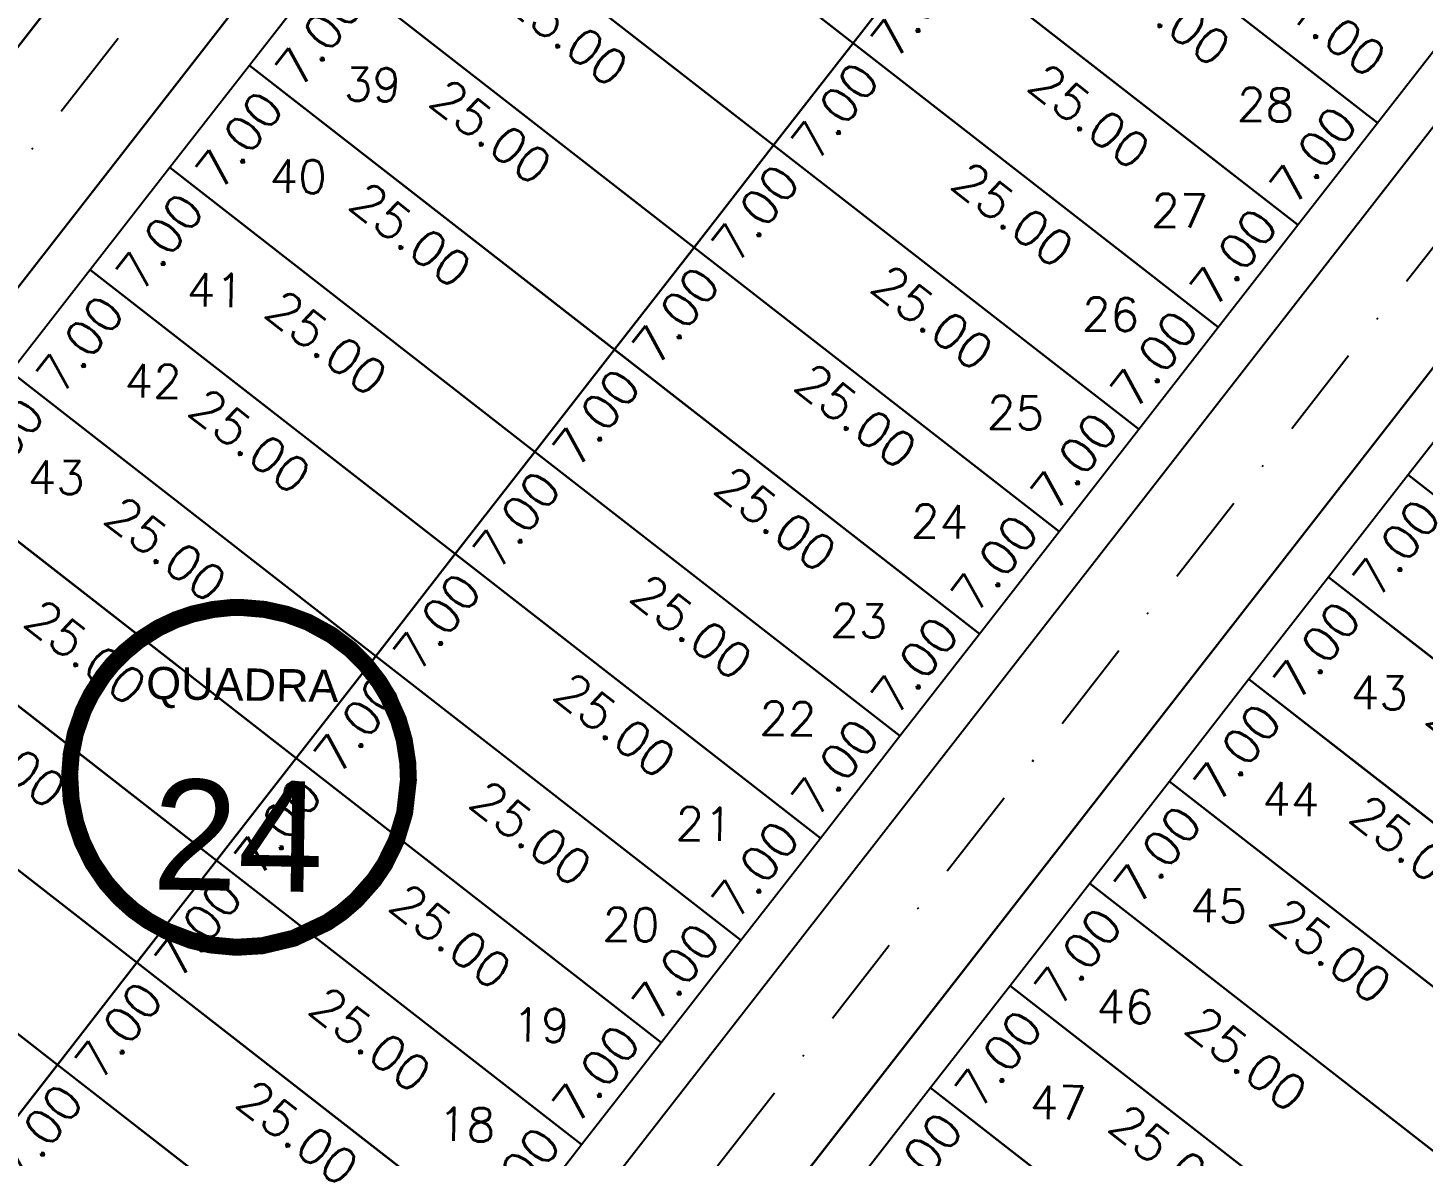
# Model space of a CAD drawing. Header units: millimetres. Extents: x -4430026 to 4783824, y 584 to 9593110.
# Drawn here: x 2683.4 to 2758.8, y 1146.5 to 1207.5 of the extents above; entities that cross this region are included whole.
import ezdxf
from ezdxf.enums import TextEntityAlignment as Align

# ---------------------------------------------------------------- set-up
doc = ezdxf.new("R2010")
doc.units = ezdxf.units.MM
doc.linetypes.add('CONTINUO', pattern=[0])
doc.linetypes.add('DASHDOT', pattern=[1, 0.5, -0.25, 0, -0.25])
for name, color, linetype in [('Calçada', 1, 'Continuous'), ('Cota', 8, 'Continuous'), ('EIXO DAS VIAS', 252, 'DASHDOT'), ('Lotes', 2, 'Continuous'), ('Numero de lotes', 5, 'Continuous'), ('númeraçãoquadras', 4, 'Continuous')]:
    doc.layers.add(name, color=color, linetype=linetype)
doc.styles.add('arcad1', font='romans.shx')
doc.styles.add('ROMANS', font='romans.shx')
doc.styles.add('STYLE1', font='sanss___.ttf')
doc.dimstyles.new('BOLA100', dxfattribs={"dimscale": 0, "dimtxt": 1.9, "dimasz": 0.18, "dimexe": 0.18, "dimexo": 0.063, "dimgap": 0, "dimtad": 1, "dimzin": 4, "dimdsep": 46, "dimtxsty": 'ROMANS', "dimcen": 0.09, "dimse1": 1, "dimse2": 1, "dimsd1": 1, "dimsd2": 1, "dimclrt": 256, "dimaunit": 1, "dimadec": 4, "dimazin": 0, "dimtfac": 1.2, "dimtix": 1, "dimtmove": 2, "dimatfit": 3, "dimfxl": 1, "dimtvp": 2, "dimtolj": 1, "dimtzin": 4, "dimarcsym": 0})

# ---------------------------------------------------------------- blocks, each defined once
blk = doc.blocks.new('*D1093')
at = {"layer": 'DEFPOINTS', "color": 0}
for p in [(2732.216, 1150.188), (2734.486, 1148.42), (2727.915, 1144.665)]:
    blk.add_point(p, dxfattribs=at)
at = {"layer": 'Cota', "insert": (2731.586, 1146.242), "char_height": 1.9, "attachment_point": 5, "rotation": 52.09358, "style": 'ROMANS'}
blk.add_mtext('\\A1;7.00', dxfattribs=at)
blk = doc.blocks.new('*D1094')
at = {"layer": 'DEFPOINTS', "color": 0}
for p in [(2736.516, 1155.711), (2738.787, 1153.943), (2732.216, 1150.188)]:
    blk.add_point(p, dxfattribs=at)
at = {"layer": 'Cota', "insert": (2735.887, 1151.766), "char_height": 1.9, "attachment_point": 5, "rotation": 52.09358, "style": 'ROMANS'}
blk.add_mtext('\\A1;7.00', dxfattribs=at)
blk = doc.blocks.new('*D1095')
at = {"layer": 'DEFPOINTS', "color": 0}
for p in [(2740.817, 1161.234), (2743.087, 1159.467), (2736.516, 1155.711)]:
    blk.add_point(p, dxfattribs=at)
at = {"layer": 'Cota', "insert": (2740.187, 1157.289), "char_height": 1.9, "attachment_point": 5, "rotation": 52.09358, "style": 'ROMANS'}
blk.add_mtext('\\A1;7.00', dxfattribs=at)
blk = doc.blocks.new('*D1096')
at = {"layer": 'DEFPOINTS', "color": 0}
for p in [(2745.117, 1166.757), (2747.388, 1164.99), (2740.817, 1161.234)]:
    blk.add_point(p, dxfattribs=at)
at = {"layer": 'Cota', "insert": (2744.488, 1162.812), "char_height": 1.9, "attachment_point": 5, "rotation": 52.09358, "style": 'ROMANS'}
blk.add_mtext('\\A1;7.00', dxfattribs=at)
blk = doc.blocks.new('*D1097')
at = {"layer": 'DEFPOINTS', "color": 0}
for p in [(2749.418, 1172.281), (2751.688, 1170.513), (2745.117, 1166.757)]:
    blk.add_point(p, dxfattribs=at)
at = {"layer": 'Cota', "insert": (2748.789, 1168.335), "char_height": 1.9, "attachment_point": 5, "rotation": 52.09358, "style": 'ROMANS'}
blk.add_mtext('\\A1;7.00', dxfattribs=at)
blk = doc.blocks.new('*D1098')
at = {"layer": 'DEFPOINTS', "color": 0}
for p in [(2753.719, 1177.804), (2755.989, 1176.036), (2749.418, 1172.281)]:
    blk.add_point(p, dxfattribs=at)
at = {"layer": 'Cota', "insert": (2753.089, 1173.858), "char_height": 1.9, "attachment_point": 5, "rotation": 52.09358, "style": 'ROMANS'}
blk.add_mtext('\\A1;7.00', dxfattribs=at)
blk = doc.blocks.new('*D1099')
at = {"layer": 'DEFPOINTS', "color": 0}
for p in [(2758.929, 1182.619), (2760.29, 1181.559), (2753.719, 1177.804)]:
    blk.add_point(p, dxfattribs=at)
at = {"layer": 'Cota', "insert": (2757.39, 1179.381), "char_height": 1.9, "attachment_point": 5, "rotation": 52.09358, "style": 'ROMANS'}
blk.add_mtext('\\A1;7.00', dxfattribs=at)
blk = doc.blocks.new('*D1303')
at = {"layer": 'DEFPOINTS', "color": 0}
for p in [(2712.736, 1147.614), (2713.357, 1147.129), (2709.057, 1141.606)]:
    blk.add_point(p, dxfattribs=at)
at = {"layer": 'Cota', "insert": (2709.834, 1145.439), "char_height": 1.9, "attachment_point": 5, "rotation": 52.0352, "style": 'ROMANS'}
blk.add_mtext('\\A1;7.00', dxfattribs=at)
blk = doc.blocks.new('*D1304')
at = {"layer": 'DEFPOINTS', "color": 0}
for p in [(2717.042, 1153.132), (2717.658, 1152.652), (2713.357, 1147.129)]:
    blk.add_point(p, dxfattribs=at)
at = {"layer": 'Cota', "insert": (2714.14, 1150.958), "char_height": 1.9, "attachment_point": 5, "rotation": 52.0352, "style": 'ROMANS'}
blk.add_mtext('\\A1;7.00', dxfattribs=at)
blk = doc.blocks.new('*D1305')
at = {"layer": 'DEFPOINTS', "color": 0}
for p in [(2721.348, 1158.651), (2721.958, 1158.175), (2717.658, 1152.652)]:
    blk.add_point(p, dxfattribs=at)
at = {"layer": 'Cota', "insert": (2718.446, 1156.476), "char_height": 1.9, "attachment_point": 5, "rotation": 52.0352, "style": 'ROMANS'}
blk.add_mtext('\\A1;7.00', dxfattribs=at)
blk = doc.blocks.new('*D1306')
at = {"layer": 'DEFPOINTS', "color": 0}
for p in [(2725.654, 1164.17), (2726.259, 1163.698), (2721.958, 1158.175)]:
    blk.add_point(p, dxfattribs=at)
at = {"layer": 'Cota', "insert": (2722.752, 1161.995), "char_height": 1.9, "attachment_point": 5, "rotation": 52.0352, "style": 'ROMANS'}
blk.add_mtext('\\A1;7.00', dxfattribs=at)
blk = doc.blocks.new('*D1307')
at = {"layer": 'DEFPOINTS', "color": 0}
for p in [(2729.961, 1169.689), (2730.56, 1169.221), (2726.259, 1163.698)]:
    blk.add_point(p, dxfattribs=at)
at = {"layer": 'Cota', "insert": (2727.059, 1167.514), "char_height": 1.9, "attachment_point": 5, "rotation": 52.0352, "style": 'ROMANS'}
blk.add_mtext('\\A1;7.00', dxfattribs=at)
blk = doc.blocks.new('*D1308')
at = {"layer": 'DEFPOINTS', "color": 0}
for p in [(2734.267, 1175.207), (2734.86, 1174.744), (2730.56, 1169.221)]:
    blk.add_point(p, dxfattribs=at)
at = {"layer": 'Cota', "insert": (2731.365, 1173.032), "char_height": 1.9, "attachment_point": 5, "rotation": 52.0352, "style": 'ROMANS'}
blk.add_mtext('\\A1;7.00', dxfattribs=at)
blk = doc.blocks.new('*D1318')
at = {"layer": 'DEFPOINTS', "color": 0}
for p in [(2685.031, 1151.442), (2686.949, 1149.948), (2680.73, 1145.919)]:
    blk.add_point(p, dxfattribs=at)
at = {"layer": 'Cota', "insert": (2684.049, 1147.771), "char_height": 1.9, "attachment_point": 5, "rotation": 52.09358, "style": 'ROMANS'}
blk.add_mtext('\\A1;7.00', dxfattribs=at)
blk = doc.blocks.new('*D1319')
at = {"layer": 'DEFPOINTS', "color": 0}
for p in [(2689.331, 1156.965), (2691.249, 1155.472), (2685.031, 1151.442)]:
    blk.add_point(p, dxfattribs=at)
at = {"layer": 'Cota', "insert": (2688.349, 1153.294), "char_height": 1.9, "attachment_point": 5, "rotation": 52.09358, "style": 'ROMANS'}
blk.add_mtext('\\A1;7.00', dxfattribs=at)
blk = doc.blocks.new('*D1320')
at = {"layer": 'DEFPOINTS', "color": 0}
for p in [(2693.632, 1162.488), (2695.55, 1160.995), (2689.331, 1156.965)]:
    blk.add_point(p, dxfattribs=at)
at = {"layer": 'Cota', "insert": (2692.65, 1158.817), "char_height": 1.9, "attachment_point": 5, "rotation": 52.09358, "style": 'ROMANS'}
blk.add_mtext('\\A1;7.00', dxfattribs=at)
blk = doc.blocks.new('*D1321')
at = {"layer": 'DEFPOINTS', "color": 0}
for p in [(2697.932, 1168.011), (2699.85, 1166.518), (2693.632, 1162.488)]:
    blk.add_point(p, dxfattribs=at)
at = {"layer": 'Cota', "insert": (2696.951, 1164.34), "char_height": 1.9, "attachment_point": 5, "rotation": 52.09358, "style": 'ROMANS'}
blk.add_mtext('\\A1;7.00', dxfattribs=at)
blk = doc.blocks.new('*D1322')
at = {"layer": 'DEFPOINTS', "color": 0}
for p in [(2702.233, 1173.534), (2704.151, 1172.041), (2697.932, 1168.011)]:
    blk.add_point(p, dxfattribs=at)
at = {"layer": 'Cota', "insert": (2701.251, 1169.863), "char_height": 1.9, "attachment_point": 5, "rotation": 52.09358, "style": 'ROMANS'}
blk.add_mtext('\\A1;7.00', dxfattribs=at)
blk = doc.blocks.new('*D1323')
at = {"layer": 'DEFPOINTS', "color": 0}
for p in [(2706.534, 1179.057), (2708.452, 1177.564), (2702.233, 1173.534)]:
    blk.add_point(p, dxfattribs=at)
at = {"layer": 'Cota', "insert": (2705.552, 1175.386), "char_height": 1.9, "attachment_point": 5, "rotation": 52.09358, "style": 'ROMANS'}
blk.add_mtext('\\A1;7.00', dxfattribs=at)
blk = doc.blocks.new('*D1324')
at = {"layer": 'DEFPOINTS', "color": 0}
for p in [(2710.834, 1184.581), (2712.752, 1183.087), (2706.534, 1179.057)]:
    blk.add_point(p, dxfattribs=at)
at = {"layer": 'Cota', "insert": (2709.852, 1180.909), "char_height": 1.9, "attachment_point": 5, "rotation": 52.09358, "style": 'ROMANS'}
blk.add_mtext('\\A1;7.00', dxfattribs=at)
blk = doc.blocks.new('*D1325')
at = {"layer": 'DEFPOINTS', "color": 0}
for p in [(2715.135, 1190.104), (2717.053, 1188.61), (2710.834, 1184.581)]:
    blk.add_point(p, dxfattribs=at)
at = {"layer": 'Cota', "insert": (2714.153, 1186.432), "char_height": 1.9, "attachment_point": 5, "rotation": 52.09358, "style": 'ROMANS'}
blk.add_mtext('\\A1;7.00', dxfattribs=at)
blk = doc.blocks.new('*D1337')
at = {"layer": 'DEFPOINTS', "color": 0}
for p in [(2682.508, 1188.894), (2684.861, 1187.061), (2678.207, 1183.371)]:
    blk.add_point(p, dxfattribs=at)
at = {"layer": 'Cota', "insert": (2681.962, 1184.883), "char_height": 1.9, "attachment_point": 5, "rotation": 52.09358, "style": 'ROMANS'}
blk.add_mtext('\\A1;7.00', dxfattribs=at)
blk = doc.blocks.new('*D1338')
at = {"layer": 'DEFPOINTS', "color": 0}
for p in [(2686.808, 1194.417), (2689.162, 1192.584), (2682.508, 1188.894)]:
    blk.add_point(p, dxfattribs=at)
at = {"layer": 'Cota', "insert": (2686.262, 1190.406), "char_height": 1.9, "attachment_point": 5, "rotation": 52.09358, "style": 'ROMANS'}
blk.add_mtext('\\A1;7.00', dxfattribs=at)
blk = doc.blocks.new('*D1339')
at = {"layer": 'DEFPOINTS', "color": 0}
for p in [(2691.109, 1199.94), (2693.463, 1198.107), (2686.808, 1194.417)]:
    blk.add_point(p, dxfattribs=at)
at = {"layer": 'Cota', "insert": (2690.563, 1195.929), "char_height": 1.9, "attachment_point": 5, "rotation": 52.09358, "style": 'ROMANS'}
blk.add_mtext('\\A1;7.00', dxfattribs=at)
blk = doc.blocks.new('*D1340')
at = {"layer": 'DEFPOINTS', "color": 0}
for p in [(2695.41, 1205.463), (2697.763, 1203.63), (2691.109, 1199.94)]:
    blk.add_point(p, dxfattribs=at)
at = {"layer": 'Cota', "insert": (2694.863, 1201.452), "char_height": 1.9, "attachment_point": 5, "rotation": 52.09358, "style": 'ROMANS'}
blk.add_mtext('\\A1;7.00', dxfattribs=at)
blk = doc.blocks.new('*D1341')
at = {"layer": 'DEFPOINTS', "color": 0}
for p in [(2699.71, 1210.986), (2702.064, 1209.153), (2695.41, 1205.463)]:
    blk.add_point(p, dxfattribs=at)
at = {"layer": 'Cota', "insert": (2699.164, 1206.975), "char_height": 1.9, "attachment_point": 5, "rotation": 52.09358, "style": 'ROMANS'}
blk.add_mtext('\\A1;7.00', dxfattribs=at)
blk = doc.blocks.new('*D1347')
at = {"layer": 'DEFPOINTS', "color": 0}
for p in [(2719.436, 1195.627), (2721.354, 1194.133), (2715.135, 1190.104)]:
    blk.add_point(p, dxfattribs=at)
at = {"layer": 'Cota', "insert": (2718.454, 1191.955), "char_height": 1.9, "attachment_point": 5, "rotation": 52.09358, "style": 'ROMANS'}
blk.add_mtext('\\A1;7.00', dxfattribs=at)
blk = doc.blocks.new('*D1348')
at = {"layer": 'DEFPOINTS', "color": 0}
for p in [(2723.736, 1201.15), (2725.654, 1199.656), (2719.436, 1195.627)]:
    blk.add_point(p, dxfattribs=at)
at = {"layer": 'Cota', "insert": (2722.754, 1197.479), "char_height": 1.9, "attachment_point": 5, "rotation": 52.09358, "style": 'ROMANS'}
blk.add_mtext('\\A1;7.00', dxfattribs=at)
blk = doc.blocks.new('*D1349')
at = {"layer": 'DEFPOINTS', "color": 0}
for p in [(2728.037, 1206.673), (2729.955, 1205.18), (2723.736, 1201.15)]:
    blk.add_point(p, dxfattribs=at)
at = {"layer": 'Cota', "insert": (2727.055, 1203.002), "char_height": 1.9, "attachment_point": 5, "rotation": 52.09358, "style": 'ROMANS'}
blk.add_mtext('\\A1;7.00', dxfattribs=at)
blk = doc.blocks.new('*D1350')
at = {"layer": 'DEFPOINTS', "color": 0}
for p in [(2732.337, 1212.196), (2734.255, 1210.703), (2728.037, 1206.673)]:
    blk.add_point(p, dxfattribs=at)
at = {"layer": 'Cota', "insert": (2731.355, 1208.525), "char_height": 1.9, "attachment_point": 5, "rotation": 52.09358, "style": 'ROMANS'}
blk.add_mtext('\\A1;7.00', dxfattribs=at)
blk = doc.blocks.new('*D1353')
at = {"layer": 'DEFPOINTS', "color": 0}
for p in [(2738.573, 1180.726), (2739.161, 1180.267), (2734.86, 1174.744)]:
    blk.add_point(p, dxfattribs=at)
at = {"layer": 'Cota', "insert": (2735.671, 1178.551), "char_height": 1.9, "attachment_point": 5, "rotation": 52.0352, "style": 'ROMANS'}
blk.add_mtext('\\A1;7.00', dxfattribs=at)
blk = doc.blocks.new('*D1354')
at = {"layer": 'DEFPOINTS', "color": 0}
for p in [(2742.879, 1186.245), (2743.462, 1185.791), (2739.161, 1180.267)]:
    blk.add_point(p, dxfattribs=at)
at = {"layer": 'Cota', "insert": (2739.977, 1184.07), "char_height": 1.9, "attachment_point": 5, "rotation": 52.0352, "style": 'ROMANS'}
blk.add_mtext('\\A1;7.00', dxfattribs=at)
blk = doc.blocks.new('*D1355')
at = {"layer": 'DEFPOINTS', "color": 0}
for p in [(2747.186, 1191.763), (2747.762, 1191.314), (2743.462, 1185.791)]:
    blk.add_point(p, dxfattribs=at)
at = {"layer": 'Cota', "insert": (2744.284, 1189.589), "char_height": 1.9, "attachment_point": 5, "rotation": 52.0352, "style": 'ROMANS'}
blk.add_mtext('\\A1;7.00', dxfattribs=at)
blk = doc.blocks.new('*D1356')
at = {"layer": 'DEFPOINTS', "color": 0}
for p in [(2751.492, 1197.282), (2752.063, 1196.837), (2747.762, 1191.314)]:
    blk.add_point(p, dxfattribs=at)
at = {"layer": 'Cota', "insert": (2748.59, 1195.107), "char_height": 1.9, "attachment_point": 5, "rotation": 52.0352, "style": 'ROMANS'}
blk.add_mtext('\\A1;7.00', dxfattribs=at)
blk = doc.blocks.new('*D1357')
at = {"layer": 'DEFPOINTS', "color": 0}
for p in [(2755.798, 1202.801), (2756.363, 1202.36), (2752.063, 1196.837)]:
    blk.add_point(p, dxfattribs=at)
at = {"layer": 'Cota', "insert": (2752.896, 1200.626), "char_height": 1.9, "attachment_point": 5, "rotation": 52.0352, "style": 'ROMANS'}
blk.add_mtext('\\A1;7.00', dxfattribs=at)
blk = doc.blocks.new('*D1358')
at = {"layer": 'DEFPOINTS', "color": 0}
for p in [(2771.793, 1223.299), (2772.337, 1222.874), (2756.363, 1202.36)]:
    blk.add_point(p, dxfattribs=at)
at = {"layer": 'Cota', "insert": (2763.046, 1213.634), "char_height": 1.9, "attachment_point": 5, "rotation": 52.0352, "style": 'ROMANS'}
blk.add_mtext('\\A1;26.00', dxfattribs=at)
blk = doc.blocks.new('*D4716')
at = {"layer": 'DEFPOINTS', "color": 0}
for p in [(2747.684, 1209.118), (2757.309, 1203.574), (2756.363, 1202.36)]:
    blk.add_point(p, dxfattribs=at)
at = {"layer": 'Cota', "insert": (2753.553, 1207.703), "char_height": 1.9, "attachment_point": 5, "rotation": 322.09358, "style": 'ROMANS'}
blk.add_mtext('\\A1;11.00', dxfattribs=at)
blk = doc.blocks.new('*D4734')
at = {"layer": 'DEFPOINTS', "color": 0}
for p in [(2736.638, 1217.719), (2756.363, 1202.36), (2754.415, 1199.858)]:
    blk.add_point(p, dxfattribs=at)
at = {"layer": 'Cota', "insert": (2745.136, 1208.287), "char_height": 1.9, "attachment_point": 5, "rotation": 322.09358, "style": 'ROMANS'}
blk.add_mtext('\\A1;25.00', dxfattribs=at)
blk = doc.blocks.new('*D4742')
at = {"layer": 'DEFPOINTS', "color": 0}
for p in [(2732.337, 1212.196), (2752.063, 1196.837), (2750.075, 1194.284)]:
    blk.add_point(p, dxfattribs=at)
at = {"layer": 'Cota', "insert": (2740.796, 1202.713), "char_height": 1.9, "attachment_point": 5, "rotation": 322.09358, "style": 'ROMANS'}
blk.add_mtext('\\A1;25.00', dxfattribs=at)
blk = doc.blocks.new('*D4749')
at = {"layer": 'DEFPOINTS', "color": 0}
for p in [(2708.311, 1222.032), (2728.037, 1206.673), (2726.216, 1204.335)]:
    blk.add_point(p, dxfattribs=at)
at = {"layer": 'Cota', "insert": (2716.937, 1212.764), "char_height": 1.9, "attachment_point": 5, "rotation": 322.09358, "style": 'ROMANS'}
blk.add_mtext('\\A1;25.00', dxfattribs=at)
blk = doc.blocks.new('*D4750')
at = {"layer": 'DEFPOINTS', "color": 0}
for p in [(2728.037, 1206.673), (2747.762, 1191.314), (2745.941, 1188.975)]:
    blk.add_point(p, dxfattribs=at)
at = {"layer": 'Cota', "insert": (2736.662, 1197.405), "char_height": 1.9, "attachment_point": 5, "rotation": 322.09358, "style": 'ROMANS'}
blk.add_mtext('\\A1;25.00', dxfattribs=at)
blk = doc.blocks.new('*D4751')
at = {"layer": 'DEFPOINTS', "color": 0}
for p in [(2758.019, 1183.327), (2777.745, 1167.967), (2775.924, 1165.629)]:
    blk.add_point(p, dxfattribs=at)
at = {"layer": 'Cota', "insert": (2766.645, 1174.058), "char_height": 1.9, "attachment_point": 5, "rotation": 322.09358, "style": 'ROMANS'}
blk.add_mtext('\\A1;25.00', dxfattribs=at)
blk = doc.blocks.new('*D4757')
at = {"layer": 'DEFPOINTS', "color": 0}
for p in [(2704.011, 1216.509), (2723.736, 1201.15), (2721.876, 1198.761)]:
    blk.add_point(p, dxfattribs=at)
at = {"layer": 'Cota', "insert": (2712.597, 1207.19), "char_height": 1.9, "attachment_point": 5, "rotation": 322.09358, "style": 'ROMANS'}
blk.add_mtext('\\A1;25.00', dxfattribs=at)
blk = doc.blocks.new('*D4758')
at = {"layer": 'DEFPOINTS', "color": 0}
for p in [(2723.736, 1201.15), (2743.462, 1185.791), (2741.601, 1183.401)]:
    blk.add_point(p, dxfattribs=at)
at = {"layer": 'Cota', "insert": (2732.322, 1191.831), "char_height": 1.9, "attachment_point": 5, "rotation": 322.09358, "style": 'ROMANS'}
blk.add_mtext('\\A1;25.00', dxfattribs=at)
blk = doc.blocks.new('*D4759')
at = {"layer": 'DEFPOINTS', "color": 0}
for p in [(2753.719, 1177.804), (2773.444, 1162.444), (2771.584, 1160.055)]:
    blk.add_point(p, dxfattribs=at)
at = {"layer": 'Cota', "insert": (2762.305, 1168.484), "char_height": 1.9, "attachment_point": 5, "rotation": 322.09358, "style": 'ROMANS'}
blk.add_mtext('\\A1;25.00', dxfattribs=at)
blk = doc.blocks.new('*D4765')
at = {"layer": 'DEFPOINTS', "color": 0}
for p in [(2699.71, 1210.986), (2719.436, 1195.627), (2717.742, 1193.452)]:
    blk.add_point(p, dxfattribs=at)
at = {"layer": 'Cota', "insert": (2708.463, 1201.881), "char_height": 1.9, "attachment_point": 5, "rotation": 322.09358, "style": 'ROMANS'}
blk.add_mtext('\\A1;25.00', dxfattribs=at)
blk = doc.blocks.new('*D4766')
at = {"layer": 'DEFPOINTS', "color": 0}
for p in [(2719.436, 1195.627), (2739.161, 1180.267), (2737.468, 1178.093)]:
    blk.add_point(p, dxfattribs=at)
at = {"layer": 'Cota', "insert": (2728.189, 1186.522), "char_height": 1.9, "attachment_point": 5, "rotation": 322.09358, "style": 'ROMANS'}
blk.add_mtext('\\A1;25.00', dxfattribs=at)
blk = doc.blocks.new('*D4767')
at = {"layer": 'DEFPOINTS', "color": 0}
for p in [(2749.418, 1172.281), (2769.143, 1156.921), (2767.45, 1154.747)]:
    blk.add_point(p, dxfattribs=at)
at = {"layer": 'Cota', "insert": (2758.171, 1163.176), "char_height": 1.9, "attachment_point": 5, "rotation": 322.09358, "style": 'ROMANS'}
blk.add_mtext('\\A1;25.00', dxfattribs=at)
blk = doc.blocks.new('*D4773')
at = {"layer": 'DEFPOINTS', "color": 0}
for p in [(2695.41, 1205.463), (2715.135, 1190.104), (2713.402, 1187.878)]:
    blk.add_point(p, dxfattribs=at)
at = {"layer": 'Cota', "insert": (2704.123, 1196.307), "char_height": 1.9, "attachment_point": 5, "rotation": 322.09358, "style": 'ROMANS'}
blk.add_mtext('\\A1;25.00', dxfattribs=at)
blk = doc.blocks.new('*D4774')
at = {"layer": 'DEFPOINTS', "color": 0}
for p in [(2715.135, 1190.104), (2734.86, 1174.744), (2733.127, 1172.519)]:
    blk.add_point(p, dxfattribs=at)
at = {"layer": 'Cota', "insert": (2723.848, 1180.948), "char_height": 1.9, "attachment_point": 5, "rotation": 322.09358, "style": 'ROMANS'}
blk.add_mtext('\\A1;25.00', dxfattribs=at)
blk = doc.blocks.new('*D4775')
at = {"layer": 'DEFPOINTS', "color": 0}
for p in [(2745.117, 1166.757), (2764.843, 1151.398), (2763.11, 1149.173)]:
    blk.add_point(p, dxfattribs=at)
at = {"layer": 'Cota', "insert": (2753.831, 1157.602), "char_height": 1.9, "attachment_point": 5, "rotation": 322.09358, "style": 'ROMANS'}
blk.add_mtext('\\A1;25.00', dxfattribs=at)
blk = doc.blocks.new('*D4781')
at = {"layer": 'DEFPOINTS', "color": 0}
for p in [(2691.109, 1199.94), (2710.834, 1184.581), (2708.855, 1182.039)]:
    blk.add_point(p, dxfattribs=at)
at = {"layer": 'Cota', "insert": (2699.576, 1190.468), "char_height": 1.9, "attachment_point": 5, "rotation": 322.09358, "style": 'ROMANS'}
blk.add_mtext('\\A1;25.00', dxfattribs=at)
blk = doc.blocks.new('*D4782')
at = {"layer": 'DEFPOINTS', "color": 0}
for p in [(2710.834, 1184.581), (2730.56, 1169.221), (2728.58, 1166.679)]:
    blk.add_point(p, dxfattribs=at)
at = {"layer": 'Cota', "insert": (2719.301, 1175.109), "char_height": 1.9, "attachment_point": 5, "rotation": 322.09358, "style": 'ROMANS'}
blk.add_mtext('\\A1;25.00', dxfattribs=at)
blk = doc.blocks.new('*D4783')
at = {"layer": 'DEFPOINTS', "color": 0}
for p in [(2740.817, 1161.234), (2760.542, 1145.875), (2758.563, 1143.333)]:
    blk.add_point(p, dxfattribs=at)
at = {"layer": 'Cota', "insert": (2749.284, 1151.762), "char_height": 1.9, "attachment_point": 5, "rotation": 322.09358, "style": 'ROMANS'}
blk.add_mtext('\\A1;25.00', dxfattribs=at)
blk = doc.blocks.new('*D4790')
at = {"layer": 'DEFPOINTS', "color": 0}
for p in [(2686.808, 1194.417), (2706.534, 1179.057), (2704.721, 1176.73)]:
    blk.add_point(p, dxfattribs=at)
at = {"layer": 'Cota', "insert": (2695.442, 1185.159), "char_height": 1.9, "attachment_point": 5, "rotation": 322.09358, "style": 'ROMANS'}
blk.add_mtext('\\A1;25.00', dxfattribs=at)
blk = doc.blocks.new('*D4791')
at = {"layer": 'DEFPOINTS', "color": 0}
for p in [(2706.534, 1179.057), (2726.259, 1163.698), (2724.447, 1161.371)]:
    blk.add_point(p, dxfattribs=at)
at = {"layer": 'Cota', "insert": (2715.168, 1169.8), "char_height": 1.9, "attachment_point": 5, "rotation": 322.09358, "style": 'ROMANS'}
blk.add_mtext('\\A1;25.00', dxfattribs=at)
blk = doc.blocks.new('*D4792')
at = {"layer": 'DEFPOINTS', "color": 0}
for p in [(2736.516, 1155.711), (2756.242, 1140.352), (2754.429, 1138.025)]:
    blk.add_point(p, dxfattribs=at)
at = {"layer": 'Cota', "insert": (2745.15, 1146.454), "char_height": 1.9, "attachment_point": 5, "rotation": 322.09358, "style": 'ROMANS'}
blk.add_mtext('\\A1;25.00', dxfattribs=at)
blk = doc.blocks.new('*D4799')
at = {"layer": 'DEFPOINTS', "color": 0}
for p in [(2682.508, 1188.894), (2702.233, 1173.534), (2700.174, 1170.891)]:
    blk.add_point(p, dxfattribs=at)
at = {"layer": 'Cota', "insert": (2690.895, 1179.32), "char_height": 1.9, "attachment_point": 5, "rotation": 322.09358, "style": 'ROMANS'}
blk.add_mtext('\\A1;25.00', dxfattribs=at)
blk = doc.blocks.new('*D4800')
at = {"layer": 'DEFPOINTS', "color": 0}
for p in [(2702.233, 1173.534), (2721.958, 1158.175), (2719.9, 1155.531)]:
    blk.add_point(p, dxfattribs=at)
at = {"layer": 'Cota', "insert": (2710.621, 1163.96), "char_height": 1.9, "attachment_point": 5, "rotation": 322.09358, "style": 'ROMANS'}
blk.add_mtext('\\A1;25.00', dxfattribs=at)
blk = doc.blocks.new('*D4801')
at = {"layer": 'DEFPOINTS', "color": 0}
for p in [(2732.216, 1150.188), (2751.941, 1134.829), (2749.882, 1132.185)]:
    blk.add_point(p, dxfattribs=at)
at = {"layer": 'Cota', "insert": (2740.603, 1140.614), "char_height": 1.9, "attachment_point": 5, "rotation": 322.09358, "style": 'ROMANS'}
blk.add_mtext('\\A1;25.00', dxfattribs=at)
blk = doc.blocks.new('*D4808')
at = {"layer": 'DEFPOINTS', "color": 0}
for p in [(2678.207, 1183.371), (2697.932, 1168.011), (2695.834, 1165.317)]:
    blk.add_point(p, dxfattribs=at)
at = {"layer": 'Cota', "insert": (2686.555, 1173.746), "char_height": 1.9, "attachment_point": 5, "rotation": 322.09358, "style": 'ROMANS'}
blk.add_mtext('\\A1;25.00', dxfattribs=at)
blk = doc.blocks.new('*D4809')
at = {"layer": 'DEFPOINTS', "color": 0}
for p in [(2697.932, 1168.011), (2717.658, 1152.652), (2715.56, 1149.957)]:
    blk.add_point(p, dxfattribs=at)
at = {"layer": 'Cota', "insert": (2706.281, 1158.386), "char_height": 1.9, "attachment_point": 5, "rotation": 322.09358, "style": 'ROMANS'}
blk.add_mtext('\\A1;25.00', dxfattribs=at)
blk = doc.blocks.new('*D4817')
at = {"layer": 'DEFPOINTS', "color": 0}
for p in [(2673.906, 1177.847), (2693.632, 1162.488), (2691.494, 1159.743)]:
    blk.add_point(p, dxfattribs=at)
at = {"layer": 'Cota', "insert": (2682.215, 1168.172), "char_height": 1.9, "attachment_point": 5, "rotation": 322.09358, "style": 'ROMANS'}
blk.add_mtext('\\A1;25.00', dxfattribs=at)
blk = doc.blocks.new('*D4818')
at = {"layer": 'DEFPOINTS', "color": 0}
for p in [(2693.632, 1162.488), (2713.357, 1147.129), (2711.219, 1144.383)]:
    blk.add_point(p, dxfattribs=at)
at = {"layer": 'Cota', "insert": (2701.94, 1152.812), "char_height": 1.9, "attachment_point": 5, "rotation": 322.09358, "style": 'ROMANS'}
blk.add_mtext('\\A1;25.00', dxfattribs=at)
blk = doc.blocks.new('*D4826')
at = {"layer": 'DEFPOINTS', "color": 0}
for p in [(2669.606, 1172.324), (2689.331, 1156.965), (2687.567, 1154.699)]:
    blk.add_point(p, dxfattribs=at)
at = {"layer": 'Cota', "insert": (2678.288, 1163.129), "char_height": 1.9, "attachment_point": 5, "rotation": 322.09358, "style": 'ROMANS'}
blk.add_mtext('\\A1;25.00', dxfattribs=at)
blk = doc.blocks.new('*D4827')
at = {"layer": 'DEFPOINTS', "color": 0}
for p in [(2689.331, 1156.965), (2709.057, 1141.606), (2707.292, 1139.34)]:
    blk.add_point(p, dxfattribs=at)
at = {"layer": 'Cota', "insert": (2698.013, 1147.769), "char_height": 1.9, "attachment_point": 5, "rotation": 322.09358, "style": 'ROMANS'}
blk.add_mtext('\\A1;25.00', dxfattribs=at)
blk = doc.blocks.new('*D4836')
at = {"layer": 'DEFPOINTS', "color": 0}
for p in [(2665.305, 1166.801), (2685.031, 1151.442), (2683.02, 1148.86)]:
    blk.add_point(p, dxfattribs=at)
at = {"layer": 'Cota', "insert": (2673.741, 1157.289), "char_height": 1.9, "attachment_point": 5, "rotation": 322.09358, "style": 'ROMANS'}
blk.add_mtext('\\A1;25.00', dxfattribs=at)
blk = doc.blocks.new('*D4837')
at = {"layer": 'DEFPOINTS', "color": 0}
for p in [(2685.031, 1151.442), (2704.756, 1136.083), (2702.745, 1133.501)]:
    blk.add_point(p, dxfattribs=at)
at = {"layer": 'Cota', "insert": (2693.466, 1141.93), "char_height": 1.9, "attachment_point": 5, "rotation": 322.09358, "style": 'ROMANS'}
blk.add_mtext('\\A1;25.00', dxfattribs=at)
blk = doc.blocks.new('NUM_quadra')
at = {"color": 6, "const_width": 0.02}
blk.add_lwpolyline([(-0.0134, 0.1996), (-0.034, 0.1971), (-0.0579, 0.1914), (-0.0779, 0.1842), (-0.0981, 0.1743), (-0.1208, 0.1594), (-0.1377, 0.145), (-0.1521, 0.1299), (-0.1625, 0.1166), (-0.1764, 0.0942), (-0.1852, 0.0754), (-0.1941, 0.0483), (-0.1985, 0.0243), (-0.2, 0), (-0.1977, -0.0299), (-0.1921, -0.0556), (-0.1839, -0.0786), (-0.1713, -0.1033), (-0.1546, -0.1269), (-0.1389, -0.1439), (-0.1219, -0.1586), (-0.1046, -0.1705), (-0.0831, -0.1819), (-0.0531, -0.1928), (-0.0302, -0.1977), (0, -0.2), (0.0309, -0.1976), (0.0677, -0.1882), (0.1069, -0.169), (0.124, -0.1569), (0.1407, -0.1421), (0.1614, -0.1181), (0.1737, -0.0992), (0.187, -0.071), (0.1962, -0.0386), (0.2, 0), (0.1989, 0.0205), (0.1943, 0.0473), (0.1871, 0.0707), (0.1741, 0.0984), (0.1635, 0.1151), (0.1472, 0.1354), (0.1285, 0.1533), (0.1063, 0.1694), (0.0782, 0.1841), (0.0533, 0.1928), (0.0267, 0.1982), (0, 0.2)], close=True, dxfattribs=at)
blk.add_circle((0, 0), 0.2)
at = {"color": 3, "insert": (-0.1114, 0.1285), "char_height": 0.038, "width": 0.2663, "attachment_point": 1, "style": 'STYLE1'}
blk.add_mtext('\\fArial|b0|i0|c0|p34;QUADRA', dxfattribs=at)
at = {"color": 3, "style": 'STYLE1'}
blk.add_attdef('00', text='', height=0.13, dxfattribs=at).set_placement((0, -0.1335), align=Align.CENTER)

msp = doc.modelspace()

# ---------------------------------------------------------------- linework, layer by layer
at = {"layer": 'Calçada', "lineweight": -3}
for p, q in [((2608.706, 1111.204), (2724.909, 1260.438)), ((2608.706, 1111.204), (2724.909, 1260.438)), ((2731.221, 1255.523), (2612.248, 1102.731)), ((2731.221, 1255.523), (2612.248, 1102.731)), ((2635.978, 1043.684), (2774.617, 1221.733)), ((2635.978, 1043.684), (2774.617, 1221.733)), ((2780.929, 1216.818), (2634.534, 1028.809)), ((2780.929, 1216.818), (2634.534, 1028.809))]:
    msp.add_line(p, q, dxfattribs=at)
for points in [[(2724.909, 1260.438, 0.414214), (2723.861, 1268.859), (2689.933, 1295.277, 0.414214), (2681.513, 1294.229), (2560.405, 1138.694, 0.556494), (2563.94, 1129.129, -0.139325), (2599.861, 1110.52, 0.441803), (2608.706, 1111.204)], [(2724.909, 1260.438, 0.414214), (2723.861, 1268.859), (2689.933, 1295.277, 0.414214), (2681.513, 1294.229), (2560.405, 1138.694, 0.556494), (2563.94, 1129.129, -0.139325), (2599.861, 1110.52, 0.441803), (2608.706, 1111.204)], [(2774.617, 1221.733, 0.414214), (2773.569, 1230.153), (2739.641, 1256.571, 0.414214), (2731.221, 1255.523), (2612.248, 1102.731, 0.314973), (2611.895, 1095.863, -0.12182), (2622.954, 1062.096, 0.038417), (2625.398, 1046.016, 0.631259), (2635.978, 1043.684)], [(2774.617, 1221.733, 0.414214), (2773.569, 1230.153), (2739.641, 1256.571, 0.414214), (2731.221, 1255.523), (2612.248, 1102.731, 0.314973), (2611.895, 1095.863, -0.12182), (2622.954, 1062.096, 0.038417), (2625.398, 1046.016, 0.631259), (2635.978, 1043.684)], [(2824.325, 1183.027, 0.414214), (2823.277, 1191.448), (2789.349, 1217.866, 0.414214), (2780.929, 1216.818), (2634.534, 1028.809, 0.289261), (2633.905, 1022.434, 0.111583), (2663.54, 986.304, 0.414214), (2671.96, 987.351)], [(2824.325, 1183.027, 0.414214), (2823.277, 1191.448), (2789.349, 1217.866, 0.414214), (2780.929, 1216.818), (2634.534, 1028.809, 0.289261), (2633.905, 1022.434, 0.111583), (2663.54, 986.304, 0.414214), (2671.96, 987.351)]]:
    msp.add_lwpolyline(points, format="xyb", close=True, dxfattribs=at)
at = {"layer": 'EIXO DAS VIAS', "ltscale": 10}
for p, q in [((2604.574, 1099.387, 103.708), (2734.209, 1265.871, 103.708)), ((2627.626, 1026.448, 103.708), (2783.917, 1227.165, 103.708))]:
    msp.add_line(p, q, dxfattribs=at)
at = {"layer": 'Lotes', "lineweight": -3}
for p, q in [((2755.069, 1241.39), (2628.579, 1078.944)), ((2756.363, 1202.36), (2716.913, 1233.079)), ((2752.063, 1196.837), (2712.612, 1227.555)), ((2756.363, 1202.36), (2772.337, 1222.874)), ((2747.762, 1191.314), (2708.311, 1222.032)), ((2743.462, 1185.791), (2704.011, 1216.509)), ((2739.161, 1180.267), (2699.71, 1210.986)), ((2734.86, 1174.744), (2695.41, 1205.463)), ((2730.56, 1169.221), (2691.109, 1199.94)), ((2726.259, 1163.698), (2686.808, 1194.417)), ((2721.958, 1158.175), (2682.508, 1188.894)), ((2717.658, 1152.652), (2678.207, 1183.371)), ((2797.47, 1152.608), (2758.019, 1183.327)), ((2713.357, 1147.129), (2673.906, 1177.847)), ((2793.169, 1147.085), (2753.719, 1177.804)), ((2709.057, 1141.606), (2669.606, 1172.324)), ((2788.869, 1141.562), (2749.418, 1172.281)), ((2704.756, 1136.083), (2665.305, 1166.801)), ((2784.568, 1136.039), (2745.117, 1166.757)), ((2780.268, 1130.516), (2740.817, 1161.234)), ((2775.967, 1124.993), (2736.516, 1155.711)), ((2771.666, 1119.469), (2732.216, 1150.188))]:
    msp.add_line(p, q, dxfattribs=at)
at = {"layer": 'Lotes', "linetype": 'CONTINUO', "lineweight": -3}
for p, q in [((2708.311, 1222.032), (2728.037, 1206.673)), ((2728.037, 1206.673), (2708.311, 1222.032)), ((2756.363, 1202.36), (2736.638, 1217.719)), ((2704.011, 1216.509), (2723.736, 1201.15)), ((2723.736, 1201.15), (2704.011, 1216.509)), ((2732.337, 1212.196), (2728.037, 1206.673)), ((2728.037, 1206.673), (2732.337, 1212.196)), ((2752.063, 1196.837), (2732.337, 1212.196)), ((2732.337, 1212.196), (2752.063, 1196.837)), ((2699.71, 1210.986), (2695.41, 1205.463)), ((2699.71, 1210.986), (2719.436, 1195.627)), ((2719.436, 1195.627), (2699.71, 1210.986)), ((2747.684, 1209.118), (2756.363, 1202.36)), ((2728.037, 1206.673), (2723.736, 1201.15)), ((2723.736, 1201.15), (2728.037, 1206.673)), ((2747.762, 1191.314), (2728.037, 1206.673)), ((2728.037, 1206.673), (2747.762, 1191.314)), ((2695.41, 1205.463), (2691.109, 1199.94)), ((2695.41, 1205.463), (2715.135, 1190.104)), ((2715.135, 1190.104), (2695.41, 1205.463)), ((2752.063, 1196.837), (2756.363, 1202.36)), ((2723.736, 1201.15), (2719.436, 1195.627)), ((2719.436, 1195.627), (2723.736, 1201.15)), ((2743.462, 1185.791), (2723.736, 1201.15)), ((2723.736, 1201.15), (2743.462, 1185.791)), ((2691.109, 1199.94), (2686.808, 1194.417)), ((2691.109, 1199.94), (2710.834, 1184.581)), ((2710.834, 1184.581), (2691.109, 1199.94)), ((2747.762, 1191.314), (2752.063, 1196.837)), ((2719.436, 1195.627), (2715.135, 1190.104)), ((2715.135, 1190.104), (2719.436, 1195.627)), ((2739.161, 1180.267), (2719.436, 1195.627)), ((2719.436, 1195.627), (2739.161, 1180.267)), ((2686.808, 1194.417), (2682.508, 1188.894)), ((2686.808, 1194.417), (2706.534, 1179.057)), ((2706.534, 1179.057), (2686.808, 1194.417)), ((2743.462, 1185.791), (2747.762, 1191.314)), ((2715.135, 1190.104), (2710.834, 1184.581)), ((2710.834, 1184.581), (2715.135, 1190.104)), ((2734.86, 1174.744), (2715.135, 1190.104)), ((2715.135, 1190.104), (2734.86, 1174.744)), ((2682.508, 1188.894), (2702.233, 1173.534)), ((2702.233, 1173.534), (2682.508, 1188.894)), ((2762.32, 1188.85), (2758.019, 1183.327)), ((2739.161, 1180.267), (2743.462, 1185.791)), ((2710.834, 1184.581), (2706.534, 1179.057)), ((2706.534, 1179.057), (2710.834, 1184.581)), ((2730.56, 1169.221), (2710.834, 1184.581)), ((2710.834, 1184.581), (2730.56, 1169.221)), ((2678.207, 1183.371), (2697.932, 1168.011)), ((2697.932, 1168.011), (2678.207, 1183.371)), ((2758.019, 1183.327), (2753.719, 1177.804)), ((2758.019, 1183.327), (2777.745, 1167.967)), ((2777.745, 1167.967), (2758.019, 1183.327)), ((2734.86, 1174.744), (2739.161, 1180.267)), ((2706.534, 1179.057), (2702.233, 1173.534)), ((2702.233, 1173.534), (2706.534, 1179.057)), ((2726.259, 1163.698), (2706.534, 1179.057)), ((2706.534, 1179.057), (2726.259, 1163.698)), ((2673.906, 1177.847), (2693.632, 1162.488)), ((2693.632, 1162.488), (2673.906, 1177.847)), ((2753.719, 1177.804), (2749.418, 1172.281)), ((2753.719, 1177.804), (2773.444, 1162.444)), ((2773.444, 1162.444), (2753.719, 1177.804)), ((2730.56, 1169.221), (2734.86, 1174.744)), ((2702.233, 1173.534), (2697.932, 1168.011)), ((2697.932, 1168.011), (2702.233, 1173.534)), ((2721.958, 1158.175), (2702.233, 1173.534)), ((2702.233, 1173.534), (2721.958, 1158.175)), ((2669.606, 1172.324), (2689.331, 1156.965)), ((2689.331, 1156.965), (2669.606, 1172.324)), ((2749.418, 1172.281), (2745.117, 1166.757)), ((2749.418, 1172.281), (2769.143, 1156.921)), ((2769.143, 1156.921), (2749.418, 1172.281)), ((2726.259, 1163.698), (2730.56, 1169.221)), ((2697.932, 1168.011), (2693.632, 1162.488)), ((2693.632, 1162.488), (2697.932, 1168.011)), ((2717.658, 1152.652), (2697.932, 1168.011)), ((2697.932, 1168.011), (2717.658, 1152.652)), ((2665.305, 1166.801), (2685.031, 1151.442)), ((2685.031, 1151.442), (2665.305, 1166.801)), ((2745.117, 1166.757), (2740.817, 1161.234)), ((2745.117, 1166.757), (2764.843, 1151.398)), ((2764.843, 1151.398), (2745.117, 1166.757)), ((2721.958, 1158.175), (2726.259, 1163.698)), ((2693.632, 1162.488), (2689.331, 1156.965)), ((2689.331, 1156.965), (2693.632, 1162.488)), ((2713.357, 1147.129), (2693.632, 1162.488)), ((2693.632, 1162.488), (2713.357, 1147.129)), ((2740.817, 1161.234), (2736.516, 1155.711)), ((2740.817, 1161.234), (2760.542, 1145.875)), ((2760.542, 1145.875), (2740.817, 1161.234)), ((2717.658, 1152.652), (2721.958, 1158.175)), ((2689.331, 1156.965), (2685.031, 1151.442)), ((2685.031, 1151.442), (2689.331, 1156.965)), ((2709.057, 1141.606), (2689.331, 1156.965)), ((2689.331, 1156.965), (2709.057, 1141.606)), ((2736.516, 1155.711), (2732.216, 1150.188)), ((2736.516, 1155.711), (2756.242, 1140.352)), ((2756.242, 1140.352), (2736.516, 1155.711)), ((2713.357, 1147.129), (2717.658, 1152.652)), ((2685.031, 1151.442), (2680.73, 1145.919)), ((2680.73, 1145.919), (2685.031, 1151.442)), ((2704.756, 1136.083), (2685.031, 1151.442)), ((2685.031, 1151.442), (2704.756, 1136.083)), ((2732.216, 1150.188), (2727.915, 1144.665)), ((2732.216, 1150.188), (2751.941, 1134.829)), ((2751.941, 1134.829), (2732.216, 1150.188)), ((2709.057, 1141.606), (2713.357, 1147.129))]:
    msp.add_line(p, q, dxfattribs=at)
at = {"layer": 'Lotes'}
msp.add_lwpolyline([(2766.115, 1232.788), (2747.684, 1209.118), (2756.363, 1202.36), (2772.337, 1222.874, 0.414214), (2771.639, 1228.488)], format="xyb", close=True, dxfattribs=at)
for points in [[(2712.612, 1227.555), (2708.311, 1222.032), (2728.037, 1206.673), (2732.337, 1212.196)], [(2708.311, 1222.032), (2704.011, 1216.509), (2723.736, 1201.15), (2728.037, 1206.673)], [(2736.638, 1217.719), (2732.337, 1212.196), (2752.063, 1196.837), (2756.363, 1202.36), (2747.684, 1209.118), (2742.161, 1213.419)], [(2704.011, 1216.509), (2699.71, 1210.986), (2719.436, 1195.627), (2723.736, 1201.15)], [(2732.337, 1212.196), (2728.037, 1206.673), (2747.762, 1191.314), (2752.063, 1196.837)], [(2699.71, 1210.986), (2695.41, 1205.463), (2715.135, 1190.104), (2719.436, 1195.627)], [(2728.037, 1206.673), (2723.736, 1201.15), (2743.462, 1185.791), (2747.762, 1191.314)], [(2695.41, 1205.463), (2691.109, 1199.94), (2710.834, 1184.581), (2715.135, 1190.104)], [(2723.736, 1201.15), (2719.436, 1195.627), (2739.161, 1180.267), (2743.462, 1185.791)], [(2691.109, 1199.94), (2686.808, 1194.417), (2706.534, 1179.057), (2710.834, 1184.581)], [(2719.436, 1195.627), (2715.135, 1190.104), (2734.86, 1174.744), (2739.161, 1180.267)], [(2686.808, 1194.417), (2682.508, 1188.894), (2702.233, 1173.534), (2706.534, 1179.057)], [(2715.135, 1190.104), (2710.834, 1184.581), (2730.56, 1169.221), (2734.86, 1174.744)], [(2682.508, 1188.894), (2678.207, 1183.371), (2697.932, 1168.011), (2702.233, 1173.534)], [(2762.32, 1188.85), (2758.019, 1183.327), (2777.745, 1167.967), (2782.045, 1173.491)], [(2710.834, 1184.581), (2706.534, 1179.057), (2726.259, 1163.698), (2730.56, 1169.221)], [(2678.207, 1183.371), (2673.906, 1177.847), (2693.632, 1162.488), (2697.932, 1168.011)], [(2758.019, 1183.327), (2753.719, 1177.804), (2773.444, 1162.444), (2777.745, 1167.967)], [(2706.534, 1179.057), (2702.233, 1173.534), (2721.958, 1158.175), (2726.259, 1163.698)], [(2673.906, 1177.847), (2669.606, 1172.324), (2689.331, 1156.965), (2693.632, 1162.488)], [(2753.719, 1177.804), (2749.418, 1172.281), (2769.143, 1156.921), (2773.444, 1162.444)], [(2702.233, 1173.534), (2697.932, 1168.011), (2717.658, 1152.652), (2721.958, 1158.175)], [(2669.606, 1172.324), (2665.305, 1166.801), (2685.031, 1151.442), (2689.331, 1156.965)], [(2749.418, 1172.281), (2745.117, 1166.757), (2764.843, 1151.398), (2769.143, 1156.921)], [(2697.932, 1168.011), (2693.632, 1162.488), (2713.357, 1147.129), (2717.658, 1152.652)], [(2665.305, 1166.801), (2661.005, 1161.278), (2680.73, 1145.919), (2685.031, 1151.442)], [(2745.117, 1166.757), (2740.817, 1161.234), (2760.542, 1145.875), (2764.843, 1151.398)], [(2693.632, 1162.488), (2689.331, 1156.965), (2709.057, 1141.606), (2713.357, 1147.129)], [(2740.817, 1161.234), (2736.516, 1155.711), (2756.242, 1140.352), (2760.542, 1145.875)], [(2689.331, 1156.965), (2685.031, 1151.442), (2704.756, 1136.083), (2709.057, 1141.606)], [(2736.516, 1155.711), (2732.216, 1150.188), (2751.941, 1134.829), (2756.242, 1140.352)], [(2685.031, 1151.442), (2680.73, 1145.919), (2700.455, 1130.559), (2704.756, 1136.083)], [(2732.216, 1150.188), (2727.915, 1144.665), (2747.64, 1129.306), (2751.941, 1134.829)]]:
    msp.add_lwpolyline(points, close=True, dxfattribs=at)

# ---------------------------------------------------------------- block references
at = {"layer": 'númeraçãoquadras', "linetype": 'ByBlock', "extrusion": (0.084411, -0.001453, 0.99643)}
ref = msp.add_blockref('NUM_quadra', (1213.182, -2655.997, 329.857), dxfattribs=dict(at, xscale=45.93175888075766, yscale=45.93175888024863, zscale=45.93175853019476, rotation=270.0385460294471))
ref.add_attrib('00', '24', dxfattribs={"layer": '0', "color": 3, "extrusion": (0.084411, -0.001453, 0.99643), "height": 5.9711, "rotation": 270.03855, "style": 'STYLE1'}).set_placement((1207.052, -2656.001, 329.857), align=Align.CENTER)

# ---------------------------------------------------------------- texts
at = {"layer": 'Numero de lotes', "style": 'arcad1'}
for s, p in [('39', (2702.058, 1204.433, 103.708)), ('28', (2750.319, 1203.34, 103.708)), ('40', (2698.041, 1199.463, 103.708)), ('27', (2745.679, 1197.613, 103.708)), ('41', (2693.568, 1193.318, 103.708)), ('26', (2741.941, 1192.005, 103.708)), ('42', (2690.208, 1188.398, 103.708)), ('25', (2736.807, 1186.691, 103.708)), ('43', (2684.974, 1183.201, 103.708)), ('24', (2732.701, 1180.813, 103.708)), ('23', (2728.349, 1175.449, 103.708)), ('43', (2756.463, 1171.554, 103.708)), ('22', (2724.509, 1170.161, 103.708)), ('44', (2751.686, 1165.804, 103.708)), ('21', (2719.98, 1164.46, 103.708)), ('45', (2747.786, 1160.038, 103.708)), ('20', (2716.028, 1159.02, 103.708)), ('46', (2742.722, 1154.585, 103.708)), ('19', (2711.164, 1153.58, 103.708)), ('47', (2739.124, 1149.397, 103.708)), ('18', (2707.152, 1148.21, 103.708))]:
    msp.add_text(s, height=1.8, rotation=358.97539, dxfattribs=at).set_placement(p, align=Align.MIDDLE_CENTER)

# ---------------------------------------------------------------- dimensions: what is measured, and where the dimension line sits
at = {"layer": 'Cota'}
for base, p1, p2, angle, picture, middle in [((2771.793, 1223.299), (2756.363, 1202.36), (2772.337, 1222.874), 232.0352, '*D1358', (2763.046, 1213.634)), ((2726.216, 1204.335), (2708.311, 1222.032), (2728.037, 1206.673), 142.09358, '*D4749', (2716.937, 1212.764)), ((2754.415, 1199.858), (2736.638, 1217.719), (2756.363, 1202.36), 142.09358, '*D4734', (2745.136, 1208.287)), ((2721.876, 1198.761), (2704.011, 1216.509), (2723.736, 1201.15), 142.09358, '*D4757', (2712.597, 1207.19)), ((2734.255, 1210.703), (2728.037, 1206.673), (2732.337, 1212.196), 232.09358, '*D1350', (2731.355, 1208.525)), ((2750.075, 1194.284), (2732.337, 1212.196), (2752.063, 1196.837), 142.09358, '*D4742', (2740.796, 1202.713)), ((2702.064, 1209.153), (2695.41, 1205.463), (2699.71, 1210.986), 232.09358, '*D1341', (2699.164, 1206.975)), ((2717.742, 1193.452), (2699.71, 1210.986), (2719.436, 1195.627), 142.09358, '*D4765', (2708.463, 1201.881)), ((2757.309, 1203.574), (2747.684, 1209.118), (2756.363, 1202.36), 142.09358, '*D4716', (2753.553, 1207.703)), ((2729.955, 1205.18), (2723.736, 1201.15), (2728.037, 1206.673), 232.09358, '*D1349', (2727.055, 1203.002)), ((2745.941, 1188.975), (2728.037, 1206.673), (2747.762, 1191.314), 142.09358, '*D4750', (2736.662, 1197.405)), ((2697.763, 1203.63), (2691.109, 1199.94), (2695.41, 1205.463), 232.09358, '*D1340', (2694.863, 1201.452)), ((2713.402, 1187.878), (2695.41, 1205.463), (2715.135, 1190.104), 142.09358, '*D4773', (2704.123, 1196.307)), ((2755.798, 1202.801), (2752.063, 1196.837), (2756.363, 1202.36), 232.0352, '*D1357', (2752.896, 1200.626)), ((2725.654, 1199.656), (2719.436, 1195.627), (2723.736, 1201.15), 232.09358, '*D1348', (2722.754, 1197.479)), ((2741.601, 1183.401), (2723.736, 1201.15), (2743.462, 1185.791), 142.09358, '*D4758', (2732.322, 1191.831)), ((2693.463, 1198.107), (2686.808, 1194.417), (2691.109, 1199.94), 232.09358, '*D1339', (2690.563, 1195.929)), ((2708.855, 1182.039), (2691.109, 1199.94), (2710.834, 1184.581), 142.09358, '*D4781', (2699.576, 1190.468)), ((2751.492, 1197.282), (2747.762, 1191.314), (2752.063, 1196.837), 232.0352, '*D1356', (2748.59, 1195.107)), ((2721.354, 1194.133), (2715.135, 1190.104), (2719.436, 1195.627), 232.09358, '*D1347', (2718.454, 1191.955)), ((2737.468, 1178.093), (2719.436, 1195.627), (2739.161, 1180.267), 142.09358, '*D4766', (2728.189, 1186.522)), ((2689.162, 1192.584), (2682.508, 1188.894), (2686.808, 1194.417), 232.09358, '*D1338', (2686.262, 1190.406)), ((2704.721, 1176.73), (2686.808, 1194.417), (2706.534, 1179.057), 142.09358, '*D4790', (2695.442, 1185.159)), ((2747.186, 1191.763), (2743.462, 1185.791), (2747.762, 1191.314), 232.0352, '*D1355', (2744.284, 1189.589)), ((2717.053, 1188.61), (2710.834, 1184.581), (2715.135, 1190.104), 232.09358, '*D1325', (2714.153, 1186.432)), ((2733.127, 1172.519), (2715.135, 1190.104), (2734.86, 1174.744), 142.09358, '*D4774', (2723.848, 1180.948)), ((2684.861, 1187.061), (2678.207, 1183.371), (2682.508, 1188.894), 232.09358, '*D1337', (2681.962, 1184.883)), ((2700.174, 1170.891), (2682.508, 1188.894), (2702.233, 1173.534), 142.09358, '*D4799', (2690.895, 1179.32)), ((2742.879, 1186.245), (2739.161, 1180.267), (2743.462, 1185.791), 232.0352, '*D1354', (2739.977, 1184.07)), ((2712.752, 1183.087), (2706.534, 1179.057), (2710.834, 1184.581), 232.09358, '*D1324', (2709.852, 1180.909)), ((2728.58, 1166.679), (2710.834, 1184.581), (2730.56, 1169.221), 142.09358, '*D4782', (2719.301, 1175.109)), ((2695.834, 1165.317), (2678.207, 1183.371), (2697.932, 1168.011), 142.09358, '*D4808', (2686.555, 1173.746)), ((2775.924, 1165.629), (2758.019, 1183.327), (2777.745, 1167.967), 142.09358, '*D4751', (2766.645, 1174.058)), ((2760.29, 1181.559), (2753.719, 1177.804), (2758.929, 1182.619), 232.09358, '*D1099', (2757.39, 1179.381)), ((2738.573, 1180.726), (2734.86, 1174.744), (2739.161, 1180.267), 232.0352, '*D1353', (2735.671, 1178.551)), ((2708.452, 1177.564), (2702.233, 1173.534), (2706.534, 1179.057), 232.09358, '*D1323', (2705.552, 1175.386)), ((2724.447, 1161.371), (2706.534, 1179.057), (2726.259, 1163.698), 142.09358, '*D4791', (2715.168, 1169.8)), ((2691.494, 1159.743), (2673.906, 1177.847), (2693.632, 1162.488), 142.09358, '*D4817', (2682.215, 1168.172)), ((2755.989, 1176.036), (2749.418, 1172.281), (2753.719, 1177.804), 232.09358, '*D1098', (2753.089, 1173.858)), ((2771.584, 1160.055), (2753.719, 1177.804), (2773.444, 1162.444), 142.09358, '*D4759', (2762.305, 1168.484)), ((2734.267, 1175.207), (2730.56, 1169.221), (2734.86, 1174.744), 232.0352, '*D1308', (2731.365, 1173.032)), ((2704.151, 1172.041), (2697.932, 1168.011), (2702.233, 1173.534), 232.09358, '*D1322', (2701.251, 1169.863)), ((2719.9, 1155.531), (2702.233, 1173.534), (2721.958, 1158.175), 142.09358, '*D4800', (2710.621, 1163.96)), ((2687.567, 1154.699), (2669.606, 1172.324), (2689.331, 1156.965), 142.09358, '*D4826', (2678.288, 1163.129)), ((2751.688, 1170.513), (2745.117, 1166.757), (2749.418, 1172.281), 232.09358, '*D1097', (2748.789, 1168.335)), ((2767.45, 1154.747), (2749.418, 1172.281), (2769.143, 1156.921), 142.09358, '*D4767', (2758.171, 1163.176)), ((2729.961, 1169.689), (2726.259, 1163.698), (2730.56, 1169.221), 232.0352, '*D1307', (2727.059, 1167.514)), ((2699.85, 1166.518), (2693.632, 1162.488), (2697.932, 1168.011), 232.09358, '*D1321', (2696.951, 1164.34)), ((2715.56, 1149.957), (2697.932, 1168.011), (2717.658, 1152.652), 142.09358, '*D4809', (2706.281, 1158.386)), ((2683.02, 1148.86), (2665.305, 1166.801), (2685.031, 1151.442), 142.09358, '*D4836', (2673.741, 1157.289)), ((2747.388, 1164.99), (2740.817, 1161.234), (2745.117, 1166.757), 232.09358, '*D1096', (2744.488, 1162.812)), ((2763.11, 1149.173), (2745.117, 1166.757), (2764.843, 1151.398), 142.09358, '*D4775', (2753.831, 1157.602)), ((2725.654, 1164.17), (2721.958, 1158.175), (2726.259, 1163.698), 232.0352, '*D1306', (2722.752, 1161.995)), ((2695.55, 1160.995), (2689.331, 1156.965), (2693.632, 1162.488), 232.09358, '*D1320', (2692.65, 1158.817)), ((2711.219, 1144.383), (2693.632, 1162.488), (2713.357, 1147.129), 142.09358, '*D4818', (2701.94, 1152.812)), ((2743.087, 1159.467), (2736.516, 1155.711), (2740.817, 1161.234), 232.09358, '*D1095', (2740.187, 1157.289)), ((2758.563, 1143.333), (2740.817, 1161.234), (2760.542, 1145.875), 142.09358, '*D4783', (2749.284, 1151.762)), ((2721.348, 1158.651), (2717.658, 1152.652), (2721.958, 1158.175), 232.0352, '*D1305', (2718.446, 1156.476)), ((2691.249, 1155.472), (2685.031, 1151.442), (2689.331, 1156.965), 232.09358, '*D1319', (2688.349, 1153.294)), ((2707.292, 1139.34), (2689.331, 1156.965), (2709.057, 1141.606), 142.09358, '*D4827', (2698.013, 1147.769)), ((2738.787, 1153.943), (2732.216, 1150.188), (2736.516, 1155.711), 232.09358, '*D1094', (2735.887, 1151.766)), ((2754.429, 1138.025), (2736.516, 1155.711), (2756.242, 1140.352), 142.09358, '*D4792', (2745.15, 1146.454)), ((2717.042, 1153.132), (2713.357, 1147.129), (2717.658, 1152.652), 232.0352, '*D1304', (2714.14, 1150.958)), ((2686.949, 1149.948), (2680.73, 1145.919), (2685.031, 1151.442), 232.09358, '*D1318', (2684.049, 1147.771)), ((2702.745, 1133.501), (2685.031, 1151.442), (2704.756, 1136.083), 142.09358, '*D4837', (2693.466, 1141.93)), ((2734.486, 1148.42), (2727.915, 1144.665), (2732.216, 1150.188), 232.09358, '*D1093', (2731.586, 1146.242)), ((2749.882, 1132.185), (2732.216, 1150.188), (2751.941, 1134.829), 142.09358, '*D4801', (2740.603, 1140.614)), ((2712.736, 1147.614), (2709.057, 1141.606), (2713.357, 1147.129), 232.0352, '*D1303', (2709.834, 1145.439))]:
    dim = msp.add_linear_dim(base=base, p1=p1, p2=p2, angle=angle, dimstyle='BOLA100', override={"dimscale": 1}, dxfattribs=at)
    dim.commit()
    dim.dimension.update_dxf_attribs({"geometry": picture, "text_midpoint": middle})

doc.saveas('drawing.dxf')
